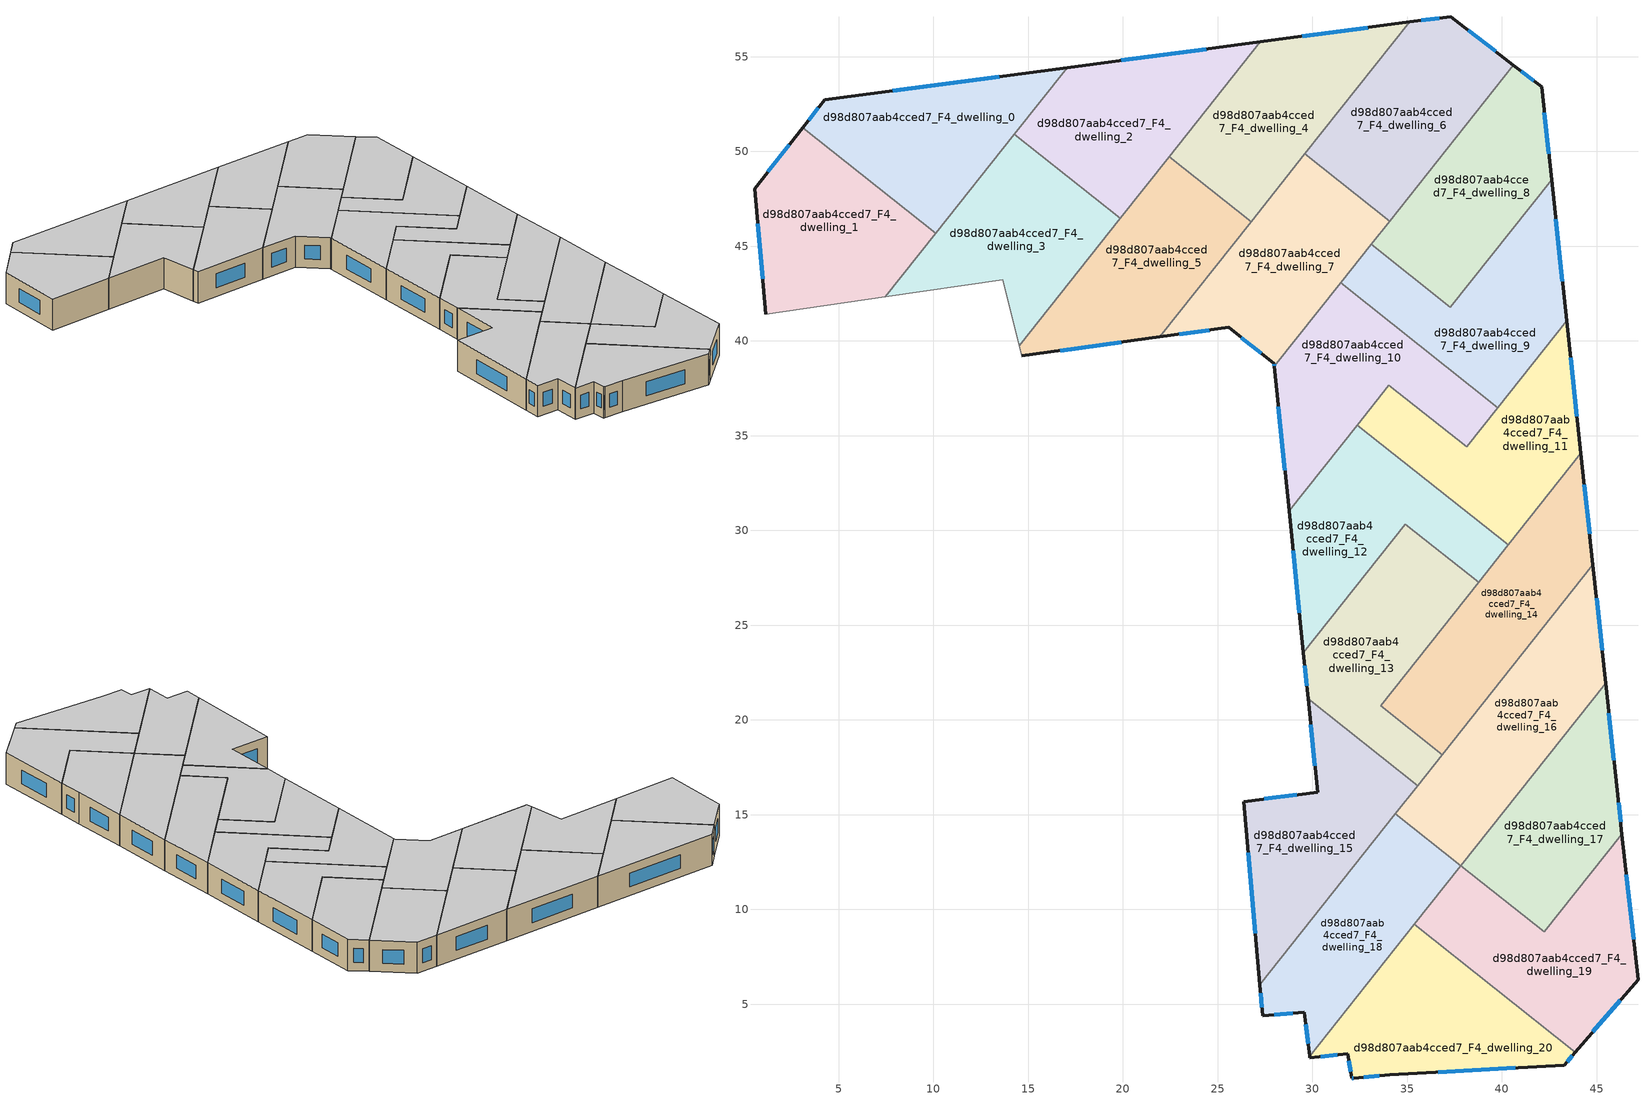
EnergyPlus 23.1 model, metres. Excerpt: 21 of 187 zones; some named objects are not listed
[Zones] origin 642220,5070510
d98d807aab4cced7_F4_dwelling_0
 floor to d98d807aab4cced7_F3_dwelling_0 (EU_floor_Construction): 17.07,54.42 10.12,45.67 3.1,51.24 4.27,52.72 z12
 wall outside (EU_wall_Construction): 17.07,54.42 4.27,52.72 3.1,51.24 z12:15
 wall to d98d807aab4cced7_F4_dwelling_1 (EU_wall_Construction): 3.1,51.24 10.12,45.67 z12:15
 wall to d98d807aab4cced7_F4_dwelling_3 (EU_wall_Construction): 10.12,45.67 14.27,50.9 z12:15
 wall to d98d807aab4cced7_F4_dwelling_2 (EU_wall_Construction): 14.27,50.9 17.07,54.42 z12:15
 window (EU_Window_Construction): 3.94,52.31 3.43,51.65 / 13.48,53.95 7.85,53.2 z12.84:14.16
 ceiling to d98d807aab4cced7_F5_dwelling_0 (EU_floor_Construction): 10.12,45.67 17.07,54.42 4.27,52.72 3.1,51.24 z15
d98d807aab4cced7_F4_dwelling_1
 floor to d98d807aab4cced7_F3_dwelling_1 (EU_floor_Construction): 10.12,45.67 7.46,42.32 1.16,41.42 0.56,48.02 3.1,51.24 z12
 wall outside (EU_wall_Construction): 3.1,51.24 0.56,48.02 1.16,41.42 z12:15
 wall adiabatic (EU_wall_Construction): 1.16,41.42 7.46,42.32 z12:15
 wall to d98d807aab4cced7_F4_dwelling_3 (EU_wall_Construction): 7.46,42.32 10.12,45.67 z12:15
 window (EU_Window_Construction): 0.73,46.17 1,43.27 / 2.39,50.34 1.28,48.92 z12.84:14.16
 ceiling to d98d807aab4cced7_F5_dwelling_1 (EU_floor_Construction): 7.46,42.32 10.12,45.67 3.1,51.24 0.56,48.02 1.16,41.42 z15
d98d807aab4cced7_F4_dwelling_10
 floor to d98d807aab4cced7_F3_dwelling_10 (EU_floor_Construction): 39.79,36.47 38.14,34.4 34.03,37.66 28.77,31.03 28,38.65 31.49,43.05 z12
 wall outside (EU_wall_Construction): 28,38.65 28.77,31.03 z12:15
 wall to d98d807aab4cced7_F4_dwelling_9 (EU_wall_Construction): 39.79,36.47 31.49,43.05 z12:15
 wall to d98d807aab4cced7_F4_dwelling_11 (EU_wall_Construction): 32.36,35.56 34.03,37.66 38.14,34.4 39.79,36.47 z12:15
 wall to d98d807aab4cced7_F4_dwelling_12 (EU_wall_Construction): 28.77,31.03 32.36,35.56 z12:15
 wall to d98d807aab4cced7_F4_dwelling_7 (EU_wall_Construction): 31.49,43.05 28,38.65 z12:15
 window (EU_Window_Construction): 28.21,36.52 28.55,33.17 z12.84:14.16
 ceiling to d98d807aab4cced7_F5_dwelling_10 (EU_floor_Construction): 38.14,34.4 39.79,36.47 31.49,43.05 28,38.65 28.77,31.03 34.03,37.66 z15
d98d807aab4cced7_F4_dwelling_11
 floor to d98d807aab4cced7_F3_dwelling_11 (EU_floor_Construction): 43.43,41.05 44.18,34.06 40.34,29.23 32.36,35.56 34.03,37.66 38.14,34.4 z12
 wall outside (EU_wall_Construction): 44.18,34.06 43.43,41.05 z12:15
 wall to d98d807aab4cced7_F4_dwelling_12 (EU_wall_Construction): 32.36,35.56 40.34,29.23 z12:15
 wall to d98d807aab4cced7_F4_dwelling_14 (EU_wall_Construction): 40.34,29.23 44.18,34.06 z12:15
 wall to d98d807aab4cced7_F4_dwelling_9 (EU_wall_Construction): 43.43,41.05 39.79,36.47 z12:15
 window (EU_Window_Construction): 43.97,36.02 43.64,39.1 z12.84:14.16
 ceiling to d98d807aab4cced7_F5_dwelling_11 (EU_floor_Construction): 40.34,29.23 44.18,34.06 43.43,41.05 38.14,34.4 34.03,37.66 32.36,35.56 z15
d98d807aab4cced7_F4_dwelling_12
 floor to d98d807aab4cced7_F3_dwelling_12 (EU_floor_Construction): 40.34,29.23 38.78,27.26 34.91,30.33 29.53,23.55 28.77,31.03 32.36,35.56 z12
 wall outside (EU_wall_Construction): 28.77,31.03 29.53,23.55 z12:15
 wall to d98d807aab4cced7_F4_dwelling_13 (EU_wall_Construction): 29.53,23.55 34.91,30.33 38.78,27.26 z12:15
 wall to d98d807aab4cced7_F4_dwelling_14 (EU_wall_Construction): 38.78,27.26 40.34,29.23 z12:15
 window (EU_Window_Construction): 28.98,28.93 29.32,25.64 z12.84:14.16
 ceiling to d98d807aab4cced7_F5_dwelling_12 (EU_floor_Construction): 38.78,27.26 40.34,29.23 32.36,35.56 28.77,31.03 29.53,23.55 34.91,30.33 z15
d98d807aab4cced7_F4_dwelling_13
 floor to d98d807aab4cced7_F3_dwelling_13 (EU_floor_Construction): 38.78,27.26 33.61,20.75 36.86,18.16 35.56,16.53 29.78,21.12 29.53,23.55 34.91,30.33 z12
 wall outside (EU_wall_Construction): 29.53,23.55 29.78,21.12 z12:15
 wall to d98d807aab4cced7_F4_dwelling_14 (EU_wall_Construction): 36.86,18.16 33.61,20.75 38.78,27.26 z12:15
 wall to d98d807aab4cced7_F4_dwelling_15 (EU_wall_Construction): 29.78,21.12 35.56,16.53 z12:15
 wall to d98d807aab4cced7_F4_dwelling_16 (EU_wall_Construction): 35.56,16.53 36.86,18.16 z12:15
 window (EU_Window_Construction): 29.6,22.87 29.71,21.8 z12.84:14.16
 ceiling to d98d807aab4cced7_F5_dwelling_13 (EU_floor_Construction): 36.86,18.16 33.61,20.75 38.78,27.26 34.91,30.33 29.53,23.55 29.78,21.12 35.56,16.53 z15
d98d807aab4cced7_F4_dwelling_14
 floor to d98d807aab4cced7_F3_dwelling_14 (EU_floor_Construction): 44.18,34.06 44.81,28.17 36.86,18.16 33.61,20.75 z12
 wall outside (EU_wall_Construction): 44.81,28.17 44.18,34.06 z12:15
 wall to d98d807aab4cced7_F4_dwelling_16 (EU_wall_Construction): 36.86,18.16 44.81,28.17 z12:15
 window (EU_Window_Construction): 44.63,29.82 44.35,32.41 z12.84:14.16
 ceiling to d98d807aab4cced7_F5_dwelling_14 (EU_floor_Construction): 36.86,18.16 44.81,28.17 44.18,34.06 33.61,20.75 z15
d98d807aab4cced7_F4_dwelling_15
 floor to d98d807aab4cced7_F3_dwelling_15 (EU_floor_Construction): 35.56,16.53 27.23,6.02 26.37,15.69 30.28,16.19 29.78,21.12 z12
 wall outside (EU_wall_Construction): 29.78,21.12 30.28,16.19 26.37,15.69 27.23,6.02 z12:15
 wall to d98d807aab4cced7_F4_dwelling_18 (EU_wall_Construction): 27.23,6.02 34.39,15.04 z12:15
 wall to d98d807aab4cced7_F4_dwelling_16 (EU_wall_Construction): 34.39,15.04 35.56,16.53 z12:15
 window (EU_Window_Construction): 29.18,16.05 27.47,15.83 / 29.92,19.74 30.14,17.57 / 26.61,12.98 26.99,8.73 z12.84:14.16
 ceiling to d98d807aab4cced7_F5_dwelling_15 (EU_floor_Construction): 27.23,6.02 35.56,16.53 29.78,21.12 30.28,16.19 26.37,15.69 z15
d98d807aab4cced7_F4_dwelling_16
 floor to d98d807aab4cced7_F3_dwelling_16 (EU_floor_Construction): 44.81,28.17 45.48,21.92 37.84,12.3 34.39,15.04 z12
 wall outside (EU_wall_Construction): 45.48,21.92 44.81,28.17 z12:15
 wall to d98d807aab4cced7_F4_dwelling_17 (EU_wall_Construction): 37.84,12.3 45.48,21.92 z12:15
 wall to d98d807aab4cced7_F4_dwelling_18 (EU_wall_Construction): 34.39,15.04 37.84,12.3 z12:15
 window (EU_Window_Construction): 45.29,23.68 45,26.42 z12.84:14.16
 ceiling to d98d807aab4cced7_F5_dwelling_16 (EU_floor_Construction): 37.84,12.3 45.48,21.92 44.81,28.17 34.39,15.04 z15
d98d807aab4cced7_F4_dwelling_17
 floor to d98d807aab4cced7_F3_dwelling_17 (EU_floor_Construction): 45.48,21.92 46.09,16.28 46.34,13.97 42.24,8.81 37.84,12.3 z12
 wall outside (EU_wall_Construction): 46.34,13.97 46.09,16.28 45.48,21.92 z12:15
 wall to d98d807aab4cced7_F4_dwelling_19 (EU_wall_Construction): 37.84,12.3 42.24,8.81 46.34,13.97 z12:15
 window (EU_Window_Construction): 45.92,17.86 45.65,20.34 / 46.27,14.62 46.16,15.64 z12.84:14.16
 ceiling to d98d807aab4cced7_F5_dwelling_17 (EU_floor_Construction): 42.24,8.81 46.34,13.97 46.09,16.28 45.48,21.92 37.84,12.3 z15
d98d807aab4cced7_F4_dwelling_18
 floor to d98d807aab4cced7_F3_dwelling_18 (EU_floor_Construction): 37.84,12.3 29.86,2.25 29.57,4.58 27.37,4.38 27.23,6.02 34.39,15.04 z12
 wall outside (EU_wall_Construction): 27.23,6.02 27.37,4.38 29.57,4.58 29.86,2.25 z12:15
 wall to d98d807aab4cced7_F4_dwelling_20 (EU_wall_Construction): 29.86,2.25 35.39,9.2 z12:15
 wall to d98d807aab4cced7_F4_dwelling_19 (EU_wall_Construction): 35.39,9.2 37.84,12.3 z12:15
 window (EU_Window_Construction): 29.65,3.93 29.78,2.9 / 27.99,4.44 28.96,4.52 / 27.27,5.56 27.33,4.84 z12.84:14.16
 ceiling to d98d807aab4cced7_F5_dwelling_18 (EU_floor_Construction): 29.86,2.25 37.84,12.3 34.39,15.04 27.23,6.02 27.37,4.38 29.57,4.58 z15
d98d807aab4cced7_F4_dwelling_19
 floor to d98d807aab4cced7_F3_dwelling_19 (EU_floor_Construction): 46.34,13.97 47.19,6.28 43.88,2.46 35.39,9.2 37.84,12.3 42.24,8.81 z12
 wall outside (EU_wall_Construction): 43.88,2.46 47.19,6.28 46.34,13.97 z12:15
 wall to d98d807aab4cced7_F4_dwelling_20 (EU_wall_Construction): 35.39,9.2 43.88,2.46 z12:15
 window (EU_Window_Construction): 44.81,3.53 46.26,5.21 / 46.95,8.43 46.58,11.82 z12.84:14.16
 ceiling to d98d807aab4cced7_F5_dwelling_19 (EU_floor_Construction): 43.88,2.46 47.19,6.28 46.34,13.97 42.24,8.81 37.84,12.3 35.39,9.2 z15
d98d807aab4cced7_F4_dwelling_2
 floor to d98d807aab4cced7_F3_dwelling_2 (EU_floor_Construction): 27.26,55.78 19.86,46.46 14.27,50.9 17.07,54.42 z12
 wall outside (EU_wall_Construction): 27.26,55.78 17.07,54.42 z12:15
 wall to d98d807aab4cced7_F4_dwelling_3 (EU_wall_Construction): 14.27,50.9 19.86,46.46 z12:15
 wall to d98d807aab4cced7_F4_dwelling_4 (EU_wall_Construction): 22.45,49.71 27.26,55.78 z12:15
 wall to d98d807aab4cced7_F4_dwelling_5 (EU_wall_Construction): 19.86,46.46 22.45,49.71 z12:15
 window (EU_Window_Construction): 24.4,55.4 19.92,54.8 z12.84:14.16
 ceiling to d98d807aab4cced7_F5_dwelling_2 (EU_floor_Construction): 19.86,46.46 27.26,55.78 17.07,54.42 14.27,50.9 z15
d98d807aab4cced7_F4_dwelling_20
 floor to d98d807aab4cced7_F3_dwelling_20 (EU_floor_Construction): 43.88,2.46 43.28,1.78 34.07,1.28 32.18,1.09 32.07,1.08 31.87,2.38 29.87,2.18 29.86,2.25 35.39,9.2 z12
 wall outside (EU_wall_Construction): 29.86,2.25 29.87,2.18 31.87,2.38 32.07,1.08 32.18,1.09 34.07,1.28 43.28,1.78 43.88,2.46 z12:15
 window (EU_Window_Construction): 31.93,2.01 32.02,1.44 / 30.43,2.23 31.31,2.32 / 43.45,1.97 43.71,2.27 / 36.65,1.42 40.7,1.64 / 32.71,1.14 33.54,1.22 / 32.1,1.08 32.15,1.08 z12.84:14.16
 ceiling to d98d807aab4cced7_F5_dwelling_20 (EU_floor_Construction): 43.28,1.78 43.88,2.46 35.39,9.2 29.86,2.25 29.87,2.18 31.87,2.38 32.07,1.08 32.18,1.09 34.07,1.28 z15
d98d807aab4cced7_F4_dwelling_3
 floor to d98d807aab4cced7_F3_dwelling_3 (EU_floor_Construction): 19.86,46.46 14.54,39.75 13.67,43.21 7.46,42.32 14.27,50.9 z12
 wall adiabatic (EU_wall_Construction): 7.46,42.32 13.67,43.21 14.54,39.75 z12:15
 wall to d98d807aab4cced7_F4_dwelling_5 (EU_wall_Construction): 14.54,39.75 19.86,46.46 z12:15
 ceiling to d98d807aab4cced7_F5_dwelling_3 (EU_floor_Construction): 14.54,39.75 19.86,46.46 14.27,50.9 7.46,42.32 13.67,43.21 z15
d98d807aab4cced7_F4_dwelling_4
 floor to d98d807aab4cced7_F3_dwelling_4 (EU_floor_Construction): 35.14,56.83 26.77,46.28 22.44,49.71 27.26,55.78 z12
 wall outside (EU_wall_Construction): 35.14,56.83 27.26,55.78 z12:15
 wall to d98d807aab4cced7_F4_dwelling_5 (EU_wall_Construction): 22.44,49.71 26.77,46.28 z12:15
 wall to d98d807aab4cced7_F4_dwelling_6 (EU_wall_Construction): 29.61,49.86 35.14,56.83 z12:15
 wall to d98d807aab4cced7_F4_dwelling_7 (EU_wall_Construction): 26.77,46.28 29.61,49.86 z12:15
 window (EU_Window_Construction): 32.93,56.54 29.47,56.07 z12.84:14.16
 ceiling to d98d807aab4cced7_F5_dwelling_4 (EU_floor_Construction): 26.77,46.28 35.14,56.83 27.26,55.78 22.44,49.71 z15
d98d807aab4cced7_F4_dwelling_5
 floor to d98d807aab4cced7_F3_dwelling_5 (EU_floor_Construction): 26.77,46.28 21.95,40.21 14.67,39.21 14.54,39.75 22.44,49.71 z12
 wall outside (EU_wall_Construction): 14.67,39.21 21.95,40.21 z12:15
 wall adiabatic (EU_wall_Construction): 14.54,39.75 14.67,39.21 z12:15
 wall to d98d807aab4cced7_F4_dwelling_7 (EU_wall_Construction): 21.95,40.21 26.77,46.28 z12:15
 window (EU_Window_Construction): 16.71,39.49 19.91,39.93 z12.84:14.16
 ceiling to d98d807aab4cced7_F5_dwelling_5 (EU_floor_Construction): 21.95,40.21 26.77,46.28 22.44,49.71 14.54,39.75 14.67,39.21 z15
d98d807aab4cced7_F4_dwelling_6
 floor to d98d807aab4cced7_F3_dwelling_6 (EU_floor_Construction): 40.62,54.55 34.08,46.32 29.61,49.86 35.14,56.83 37.29,57.12 z12
 wall outside (EU_wall_Construction): 40.62,54.55 37.29,57.12 35.14,56.83 z12:15
 wall to d98d807aab4cced7_F4_dwelling_7 (EU_wall_Construction): 29.61,49.86 34.08,46.32 z12:15
 wall to d98d807aab4cced7_F4_dwelling_8 (EU_wall_Construction): 34.08,46.32 40.62,54.55 z12:15
 window (EU_Window_Construction): 36.69,57.03 35.74,56.91 / 39.68,55.27 38.22,56.4 z12.84:14.16
 ceiling to d98d807aab4cced7_F5_dwelling_6 (EU_floor_Construction): 34.08,46.32 40.62,54.55 37.29,57.12 35.14,56.83 29.61,49.86 z15
d98d807aab4cced7_F4_dwelling_7
 floor to d98d807aab4cced7_F3_dwelling_7 (EU_floor_Construction): 34.08,46.32 28,38.65 27.98,38.8 25.58,40.71 21.95,40.21 29.61,49.86 z12
 wall outside (EU_wall_Construction): 21.95,40.21 25.58,40.71 27.98,38.8 28,38.65 z12:15
 wall to d98d807aab4cced7_F4_dwelling_9 (EU_wall_Construction): 31.49,43.05 33.1,45.09 z12:15
 wall to d98d807aab4cced7_F4_dwelling_8 (EU_wall_Construction): 33.1,45.09 34.08,46.32 z12:15
 window (EU_Window_Construction): 26.25,40.17 27.31,39.34 / 22.97,40.35 24.56,40.57 / 27.99,38.76 27.99,38.69 z12.84:14.16
 ceiling to d98d807aab4cced7_F5_dwelling_7 (EU_floor_Construction): 28,38.65 34.08,46.32 29.61,49.86 21.95,40.21 25.58,40.71 27.98,38.8 z15
d98d807aab4cced7_F4_dwelling_8
 floor to d98d807aab4cced7_F3_dwelling_8 (EU_floor_Construction): 42.1,53.41 42.62,48.49 37.29,41.76 33.1,45.09 40.62,54.55 z12
 wall outside (EU_wall_Construction): 42.62,48.49 42.1,53.41 40.62,54.55 z12:15
 wall to d98d807aab4cced7_F4_dwelling_9 (EU_wall_Construction): 33.1,45.09 37.29,41.76 42.62,48.49 z12:15
 window (EU_Window_Construction): 42.48,49.87 42.24,52.03 / 41.68,53.73 41.03,54.23 z12.84:14.16
 ceiling to d98d807aab4cced7_F5_dwelling_8 (EU_floor_Construction): 37.29,41.76 42.62,48.49 42.1,53.41 40.62,54.55 33.1,45.09 z15
d98d807aab4cced7_F4_dwelling_9
 floor to d98d807aab4cced7_F3_dwelling_9 (EU_floor_Construction): 42.62,48.49 43.43,41.05 39.79,36.47 31.49,43.05 33.1,45.09 37.29,41.76 z12
 wall outside (EU_wall_Construction): 43.43,41.05 42.62,48.49 z12:15
 window (EU_Window_Construction): 43.2,43.14 42.85,46.41 z12.84:14.16
 ceiling to d98d807aab4cced7_F5_dwelling_9 (EU_floor_Construction): 39.79,36.47 43.43,41.05 42.62,48.49 37.29,41.76 33.1,45.09 31.49,43.05 z15
[Building]
EU S2 Campaign: North Axis=0; Terrain=City; Solar Distribution=FullExterior
[Site:Location]
Lyon-Bron: Latitude=45.75; Longitude=5; Time Zone=1; Elevation=198
[SizingPeriod:WeatherFileDays]
AnnualSizingPeriod: Begin Month=1; Begin Day of Month=1; End Month=12; End Day of Month=31; Day of Week for Start Day=Monday; Use Weather File Daylight Saving Period=No; Use Weather File Rain and Snow Indicators=No
[MATERIAL]
EU_InternalMass_Material: Roughness=MediumRough; Thickness=0.1; Conductivity=1; Density=1800; Specific Heat=900; Thermal Absorptance=0.9; Solar Absorptance=0.7; Visible Absorptance=0.7
[MATERIAL:NOMASS] Roughness=MediumRough; Thermal Absorptance=0.9; Solar Absorptance=0.7; Visible Absorptance=0.7
Name | Thermal Resistance
EU_wall_NoMass | 0.776494
EU_floor_NoMass | 0.421597
[WINDOWMATERIAL:SIMPLEGLAZINGSYSTEM]
EU_Window_SimpleGlazing: UFactor=4.24961; Solar Heat Gain Coefficient=0.83; Visible Transmittance=0.83
[CONSTRUCTION]
EU_wall_Construction: EU_wall_NoMass
EU_floor_Construction: EU_floor_NoMass
EU_Window_Construction: EU_Window_SimpleGlazing
EU_InternalMass_Construction: EU_InternalMass_Material
[ZONE] Type=1; Multiplier=1; Ceiling Height=autocalculate; Floor Area=autocalculate; Part of Total Floor Area=Yes
Name | Volume
d98d807aab4cced7_F4_dwelling_0; d98d807aab4cced7_F4_dwelling_13 | 175.68
d98d807aab4cced7_F4_dwelling_1 | 175.648
d98d807aab4cced7_F4_dwelling_10 | 175.675
d98d807aab4cced7_F4_dwelling_11 | 170.711
d98d807aab4cced7_F4_dwelling_12 | 170.685
d98d807aab4cced7_F4_dwelling_14 | 185.61
d98d807aab4cced7_F4_dwelling_15 | 175.679
d98d807aab4cced7_F4_dwelling_16 | 192.271
d98d807aab4cced7_F4_dwelling_17 | 159.032
d98d807aab4cced7_F4_dwelling_18 | 158.946
d98d807aab4cced7_F4_dwelling_19 | 192.319
d98d807aab4cced7_F4_dwelling_2 | 175.661
d98d807aab4cced7_F4_dwelling_20 | 175.684
d98d807aab4cced7_F4_dwelling_3 | 175.674
d98d807aab4cced7_F4_dwelling_4 | 175.668
d98d807aab4cced7_F4_dwelling_5 | 175.671
d98d807aab4cced7_F4_dwelling_6 | 175.687
d98d807aab4cced7_F4_dwelling_7 | 175.686
d98d807aab4cced7_F4_dwelling_8 | 175.676
d98d807aab4cced7_F4_dwelling_9 | 175.682
[INTERNALMASS] Construction=EU_InternalMass_Construction
Name | Zone or ZoneList | Surface Area
d98d807aab4cced7_F4_dwelling_0_EU_InternalMass | d98d807aab4cced7_F4_dwelling_0 | 58.5616
d98d807aab4cced7_F4_dwelling_1_EU_InternalMass | d98d807aab4cced7_F4_dwelling_1 | 58.5511
d98d807aab4cced7_F4_dwelling_2_EU_InternalMass | d98d807aab4cced7_F4_dwelling_2 | 58.556
d98d807aab4cced7_F4_dwelling_3_EU_InternalMass | d98d807aab4cced7_F4_dwelling_3 | 58.5589
d98d807aab4cced7_F4_dwelling_4_EU_InternalMass | d98d807aab4cced7_F4_dwelling_4 | 58.5561
d98d807aab4cced7_F4_dwelling_5_EU_InternalMass | d98d807aab4cced7_F4_dwelling_5 | 58.5575
d98d807aab4cced7_F4_dwelling_6_EU_InternalMass | d98d807aab4cced7_F4_dwelling_6 | 58.5614
d98d807aab4cced7_F4_dwelling_7_EU_InternalMass | d98d807aab4cced7_F4_dwelling_7 | 58.5613
d98d807aab4cced7_F4_dwelling_8_EU_InternalMass | d98d807aab4cced7_F4_dwelling_8 | 58.5594
d98d807aab4cced7_F4_dwelling_9_EU_InternalMass | d98d807aab4cced7_F4_dwelling_9 | 58.5598
d98d807aab4cced7_F4_dwelling_10_EU_InternalMass | d98d807aab4cced7_F4_dwelling_10 | 58.5608
d98d807aab4cced7_F4_dwelling_11_EU_InternalMass | d98d807aab4cced7_F4_dwelling_11 | 56.904
d98d807aab4cced7_F4_dwelling_12_EU_InternalMass | d98d807aab4cced7_F4_dwelling_12 | 56.896
d98d807aab4cced7_F4_dwelling_13_EU_InternalMass | d98d807aab4cced7_F4_dwelling_13 | 58.5602
d98d807aab4cced7_F4_dwelling_14_EU_InternalMass | d98d807aab4cced7_F4_dwelling_14 | 61.8729
d98d807aab4cced7_F4_dwelling_15_EU_InternalMass | d98d807aab4cced7_F4_dwelling_15 | 58.5589
d98d807aab4cced7_F4_dwelling_16_EU_InternalMass | d98d807aab4cced7_F4_dwelling_16 | 64.0927
d98d807aab4cced7_F4_dwelling_17_EU_InternalMass | d98d807aab4cced7_F4_dwelling_17 | 53.0151
d98d807aab4cced7_F4_dwelling_18_EU_InternalMass | d98d807aab4cced7_F4_dwelling_18 | 53.0148
d98d807aab4cced7_F4_dwelling_19_EU_InternalMass | d98d807aab4cced7_F4_dwelling_19 | 64.1057
d98d807aab4cced7_F4_dwelling_20_EU_InternalMass | d98d807aab4cced7_F4_dwelling_20 | 58.5615
[OTHEREQUIPMENT] Fuel Type=Electricity; Design Level Calculation Method=Watts/Area; Power per Zone Floor Area=1; Fraction Latent=0; Fraction Radiant=0; Fraction Lost=0; Carbon Dioxide Generation Rate=0; EndUse Subcategory=EU_Step8_InternalGains
Name | Zone or ZoneList or Space or SpaceList | Schedule
EU_Step8_InternalGain_d98d807aab4cced7_F4_dwelling_0_f000 | d98d807aab4cced7_F4_dwelling_0 | EU_Step8_GainSchedule_d98d807aab4cced7_F4_dwelling_0_f000
EU_Step8_InternalGain_d98d807aab4cced7_F4_dwelling_1_f000 | d98d807aab4cced7_F4_dwelling_1 | EU_Step8_GainSchedule_d98d807aab4cced7_F4_dwelling_1_f000
EU_Step8_InternalGain_d98d807aab4cced7_F4_dwelling_2_f000 | d98d807aab4cced7_F4_dwelling_2 | EU_Step8_GainSchedule_d98d807aab4cced7_F4_dwelling_2_f000
EU_Step8_InternalGain_d98d807aab4cced7_F4_dwelling_3_f000 | d98d807aab4cced7_F4_dwelling_3 | EU_Step8_GainSchedule_d98d807aab4cced7_F4_dwelling_3_f000
EU_Step8_InternalGain_d98d807aab4cced7_F4_dwelling_4_f000 | d98d807aab4cced7_F4_dwelling_4 | EU_Step8_GainSchedule_d98d807aab4cced7_F4_dwelling_4_f000
EU_Step8_InternalGain_d98d807aab4cced7_F4_dwelling_5_f000 | d98d807aab4cced7_F4_dwelling_5 | EU_Step8_GainSchedule_d98d807aab4cced7_F4_dwelling_5_f000
EU_Step8_InternalGain_d98d807aab4cced7_F4_dwelling_6_f000 | d98d807aab4cced7_F4_dwelling_6 | EU_Step8_GainSchedule_d98d807aab4cced7_F4_dwelling_6_f000
EU_Step8_InternalGain_d98d807aab4cced7_F4_dwelling_7_f000 | d98d807aab4cced7_F4_dwelling_7 | EU_Step8_GainSchedule_d98d807aab4cced7_F4_dwelling_7_f000
EU_Step8_InternalGain_d98d807aab4cced7_F4_dwelling_8_f000 | d98d807aab4cced7_F4_dwelling_8 | EU_Step8_GainSchedule_d98d807aab4cced7_F4_dwelling_8_f000
EU_Step8_InternalGain_d98d807aab4cced7_F4_dwelling_9_f000 | d98d807aab4cced7_F4_dwelling_9 | EU_Step8_GainSchedule_d98d807aab4cced7_F4_dwelling_9_f000
EU_Step8_InternalGain_d98d807aab4cced7_F4_dwelling_10_f000 | d98d807aab4cced7_F4_dwelling_10 | EU_Step8_GainSchedule_d98d807aab4cced7_F4_dwelling_10_f000
EU_Step8_InternalGain_d98d807aab4cced7_F4_dwelling_11_f000 | d98d807aab4cced7_F4_dwelling_11 | EU_Step8_GainSchedule_d98d807aab4cced7_F4_dwelling_11_f000
EU_Step8_InternalGain_d98d807aab4cced7_F4_dwelling_12_f000 | d98d807aab4cced7_F4_dwelling_12 | EU_Step8_GainSchedule_d98d807aab4cced7_F4_dwelling_12_f000
EU_Step8_InternalGain_d98d807aab4cced7_F4_dwelling_13_f000 | d98d807aab4cced7_F4_dwelling_13 | EU_Step8_GainSchedule_d98d807aab4cced7_F4_dwelling_13_f000
EU_Step8_InternalGain_d98d807aab4cced7_F4_dwelling_14_f000 | d98d807aab4cced7_F4_dwelling_14 | EU_Step8_GainSchedule_d98d807aab4cced7_F4_dwelling_14_f000
EU_Step8_InternalGain_d98d807aab4cced7_F4_dwelling_15_f000 | d98d807aab4cced7_F4_dwelling_15 | EU_Step8_GainSchedule_d98d807aab4cced7_F4_dwelling_15_f000
EU_Step8_InternalGain_d98d807aab4cced7_F4_dwelling_16_f000 | d98d807aab4cced7_F4_dwelling_16 | EU_Step8_GainSchedule_d98d807aab4cced7_F4_dwelling_16_f000
EU_Step8_InternalGain_d98d807aab4cced7_F4_dwelling_17_f000 | d98d807aab4cced7_F4_dwelling_17 | EU_Step8_GainSchedule_d98d807aab4cced7_F4_dwelling_17_f000
EU_Step8_InternalGain_d98d807aab4cced7_F4_dwelling_18_f000 | d98d807aab4cced7_F4_dwelling_18 | EU_Step8_GainSchedule_d98d807aab4cced7_F4_dwelling_18_f000
EU_Step8_InternalGain_d98d807aab4cced7_F4_dwelling_19_f000 | d98d807aab4cced7_F4_dwelling_19 | EU_Step8_GainSchedule_d98d807aab4cced7_F4_dwelling_19_f000
EU_Step8_InternalGain_d98d807aab4cced7_F4_dwelling_20_f000 | d98d807aab4cced7_F4_dwelling_20 | EU_Step8_GainSchedule_d98d807aab4cced7_F4_dwelling_20_f000
[ZONEVENTILATION:DESIGNFLOWRATE] Schedule=EU_AlwaysOn; Design Flow Rate Calculation Method=AirChanges/Hour; Air Changes per Hour=0.693814; Ventilation Type=Natural; Fan Pressure Rise=0; Fan Total Efficiency=1; Constant Term Coefficient=1; Temperature Term Coefficient=0; Velocity Term Coefficient=0; Velocity Squared Term Coefficient=0; Minimum Indoor Temperature=-100; Maximum Indoor Temperature=100; Delta Temperature=-100; Minimum Outdoor Temperature=-100; Maximum Outdoor Temperature=100; Maximum Wind Speed=40
Name | Zone or ZoneList or Space or SpaceList
EU_ConstantAir_d98d807aab4cced7_F4_dwelling_0 | d98d807aab4cced7_F4_dwelling_0
EU_ConstantAir_d98d807aab4cced7_F4_dwelling_1 | d98d807aab4cced7_F4_dwelling_1
EU_ConstantAir_d98d807aab4cced7_F4_dwelling_2 | d98d807aab4cced7_F4_dwelling_2
EU_ConstantAir_d98d807aab4cced7_F4_dwelling_3 | d98d807aab4cced7_F4_dwelling_3
EU_ConstantAir_d98d807aab4cced7_F4_dwelling_4 | d98d807aab4cced7_F4_dwelling_4
EU_ConstantAir_d98d807aab4cced7_F4_dwelling_5 | d98d807aab4cced7_F4_dwelling_5
EU_ConstantAir_d98d807aab4cced7_F4_dwelling_6 | d98d807aab4cced7_F4_dwelling_6
EU_ConstantAir_d98d807aab4cced7_F4_dwelling_7 | d98d807aab4cced7_F4_dwelling_7
EU_ConstantAir_d98d807aab4cced7_F4_dwelling_8 | d98d807aab4cced7_F4_dwelling_8
EU_ConstantAir_d98d807aab4cced7_F4_dwelling_9 | d98d807aab4cced7_F4_dwelling_9
EU_ConstantAir_d98d807aab4cced7_F4_dwelling_10 | d98d807aab4cced7_F4_dwelling_10
EU_ConstantAir_d98d807aab4cced7_F4_dwelling_11 | d98d807aab4cced7_F4_dwelling_11
EU_ConstantAir_d98d807aab4cced7_F4_dwelling_12 | d98d807aab4cced7_F4_dwelling_12
EU_ConstantAir_d98d807aab4cced7_F4_dwelling_13 | d98d807aab4cced7_F4_dwelling_13
EU_ConstantAir_d98d807aab4cced7_F4_dwelling_14 | d98d807aab4cced7_F4_dwelling_14
EU_ConstantAir_d98d807aab4cced7_F4_dwelling_15 | d98d807aab4cced7_F4_dwelling_15
EU_ConstantAir_d98d807aab4cced7_F4_dwelling_16 | d98d807aab4cced7_F4_dwelling_16
EU_ConstantAir_d98d807aab4cced7_F4_dwelling_17 | d98d807aab4cced7_F4_dwelling_17
EU_ConstantAir_d98d807aab4cced7_F4_dwelling_18 | d98d807aab4cced7_F4_dwelling_18
EU_ConstantAir_d98d807aab4cced7_F4_dwelling_19 | d98d807aab4cced7_F4_dwelling_19
EU_ConstantAir_d98d807aab4cced7_F4_dwelling_20 | d98d807aab4cced7_F4_dwelling_20
[HVACTEMPLATE:ZONE:IDEALLOADSAIRSYSTEM] System Availability Schedule=EU_AlwaysOn; Maximum Heating Supply Air Temperature=50; Minimum Cooling Supply Air Temperature=13; Maximum Heating Supply Air Humidity Ratio=0.0156; Minimum Cooling Supply Air Humidity Ratio=0.0077; Heating Limit=NoLimit; Cooling Limit=NoLimit; Heating Availability Schedule=EU_AlwaysOn; Cooling Availability Schedule=EU_CoolingOff; Dehumidification Control Type=ConstantSensibleHeatRatio; Cooling Sensible Heat Ratio=0.7; Dehumidification Setpoint=60; Humidification Control Type=None; Humidification Setpoint=30; Outdoor Air Method=None; Outdoor Air Flow Rate per Person=0.00944; Outdoor Air Flow Rate per Zone Floor Area=0; Outdoor Air Flow Rate per Zone=0; Demand Controlled Ventilation Type=None; Outdoor Air Economizer Type=NoEconomizer; Heat Recovery Type=None; Sensible Heat Recovery Effectiveness=0.7; Latent Heat Recovery Effectiveness=0.65
Name | Template Thermostat
d98d807aab4cced7_F4_dwelling_0 | EU_HeatOnly_d98d807aab4cced7_F4_dwelling_0
d98d807aab4cced7_F4_dwelling_1 | EU_HeatOnly_d98d807aab4cced7_F4_dwelling_1
d98d807aab4cced7_F4_dwelling_2 | EU_HeatOnly_d98d807aab4cced7_F4_dwelling_2
d98d807aab4cced7_F4_dwelling_3 | EU_HeatOnly_d98d807aab4cced7_F4_dwelling_3
d98d807aab4cced7_F4_dwelling_4 | EU_HeatOnly_d98d807aab4cced7_F4_dwelling_4
d98d807aab4cced7_F4_dwelling_5 | EU_HeatOnly_d98d807aab4cced7_F4_dwelling_5
d98d807aab4cced7_F4_dwelling_6 | EU_HeatOnly_d98d807aab4cced7_F4_dwelling_6
d98d807aab4cced7_F4_dwelling_7 | EU_HeatOnly_d98d807aab4cced7_F4_dwelling_7
d98d807aab4cced7_F4_dwelling_8 | EU_HeatOnly_d98d807aab4cced7_F4_dwelling_8
d98d807aab4cced7_F4_dwelling_9 | EU_HeatOnly_d98d807aab4cced7_F4_dwelling_9
d98d807aab4cced7_F4_dwelling_10 | EU_HeatOnly_d98d807aab4cced7_F4_dwelling_10
d98d807aab4cced7_F4_dwelling_11 | EU_HeatOnly_d98d807aab4cced7_F4_dwelling_11
d98d807aab4cced7_F4_dwelling_12 | EU_HeatOnly_d98d807aab4cced7_F4_dwelling_12
d98d807aab4cced7_F4_dwelling_13 | EU_HeatOnly_d98d807aab4cced7_F4_dwelling_13
d98d807aab4cced7_F4_dwelling_14 | EU_HeatOnly_d98d807aab4cced7_F4_dwelling_14
d98d807aab4cced7_F4_dwelling_15 | EU_HeatOnly_d98d807aab4cced7_F4_dwelling_15
d98d807aab4cced7_F4_dwelling_16 | EU_HeatOnly_d98d807aab4cced7_F4_dwelling_16
d98d807aab4cced7_F4_dwelling_17 | EU_HeatOnly_d98d807aab4cced7_F4_dwelling_17
d98d807aab4cced7_F4_dwelling_18 | EU_HeatOnly_d98d807aab4cced7_F4_dwelling_18
d98d807aab4cced7_F4_dwelling_19 | EU_HeatOnly_d98d807aab4cced7_F4_dwelling_19
d98d807aab4cced7_F4_dwelling_20 | EU_HeatOnly_d98d807aab4cced7_F4_dwelling_20
[SIZING:ZONE] Zone Cooling Design Supply Air Temperature Input Method=SupplyAirTemperature; Zone Cooling Design Supply Air Temperature=13; Zone Heating Design Supply Air Temperature Input Method=SupplyAirTemperature; Zone Heating Design Supply Air Temperature=50; Zone Cooling Design Supply Air Humidity Ratio=0.008; Zone Heating Design Supply Air Humidity Ratio=0.008; Cooling Design Air Flow Method=DesignDay; Cooling Design Air Flow Rate=0; Cooling Minimum Air Flow per Zone Floor Area=0.000762; Cooling Minimum Air Flow=0; Cooling Minimum Air Flow Fraction=0.2; Heating Design Air Flow Method=DesignDay; Heating Design Air Flow Rate=0; Heating Maximum Air Flow per Zone Floor Area=0.002032; Heating Maximum Air Flow=0.141576; Heating Maximum Air Flow Fraction=0.3; Account for Dedicated Outdoor Air System=No; Dedicated Outdoor Air System Control Strategy=NeutralSupplyAir; Dedicated Outdoor Air Low Setpoint Temperature for Design=autosize; Dedicated Outdoor Air High Setpoint Temperature for Design=autosize; Zone Load Sizing Method=Sensible Load Only No Latent Load; Zone Latent Cooling Design Supply Air Humidity Ratio Input Method=HumidityRatioDifference; Zone Cooling Design Supply Air Humidity Ratio Difference=0.005; Zone Latent Heating Design Supply Air Humidity Ratio Input Method=HumidityRatioDifference; Zone Humidification Design Supply Air Humidity Ratio Difference=0.005
d98d807aab4cced7_F4_dwelling_0; d98d807aab4cced7_F4_dwelling_1; d98d807aab4cced7_F4_dwelling_2; d98d807aab4cced7_F4_dwelling_3; d98d807aab4cced7_F4_dwelling_4; d98d807aab4cced7_F4_dwelling_5; d98d807aab4cced7_F4_dwelling_6; d98d807aab4cced7_F4_dwelling_7; d98d807aab4cced7_F4_dwelling_8; d98d807aab4cced7_F4_dwelling_9; d98d807aab4cced7_F4_dwelling_10; d98d807aab4cced7_F4_dwelling_11; d98d807aab4cced7_F4_dwelling_12; d98d807aab4cced7_F4_dwelling_13; d98d807aab4cced7_F4_dwelling_14; d98d807aab4cced7_F4_dwelling_15; d98d807aab4cced7_F4_dwelling_16; d98d807aab4cced7_F4_dwelling_17; d98d807aab4cced7_F4_dwelling_18; d98d807aab4cced7_F4_dwelling_19; d98d807aab4cced7_F4_dwelling_20
[SCHEDULE:CONSTANT]
Name | Hourly Value
EU_AlwaysOn | 1
EU_CoolingOff | 0
[SCHEDULE:FILE] Column Number=1; Rows to Skip at Top=0; Number of Hours of Data=8760; Column Separator=Comma; Interpolate to Timestep=No; Minutes per Item=60; Adjust Schedule for Daylight Savings=Yes
Name | File
EU_Step8_GainSchedule_d98d807aab4cced7_F4_dwelling_0_f000 | ../../schedules/d98d807aab4cced7/d98d807aab4cced7_F4_dwelling_0_f000_gain.csv
EU_Step8_GainSchedule_d98d807aab4cced7_F4_dwelling_1_f000 | ../../schedules/d98d807aab4cced7/d98d807aab4cced7_F4_dwelling_1_f000_gain.csv
EU_Step8_GainSchedule_d98d807aab4cced7_F4_dwelling_2_f000 | ../../schedules/d98d807aab4cced7/d98d807aab4cced7_F4_dwelling_2_f000_gain.csv
EU_Step8_GainSchedule_d98d807aab4cced7_F4_dwelling_3_f000 | ../../schedules/d98d807aab4cced7/d98d807aab4cced7_F4_dwelling_3_f000_gain.csv
EU_Step8_GainSchedule_d98d807aab4cced7_F4_dwelling_4_f000 | ../../schedules/d98d807aab4cced7/d98d807aab4cced7_F4_dwelling_4_f000_gain.csv
EU_Step8_GainSchedule_d98d807aab4cced7_F4_dwelling_5_f000 | ../../schedules/d98d807aab4cced7/d98d807aab4cced7_F4_dwelling_5_f000_gain.csv
EU_Step8_GainSchedule_d98d807aab4cced7_F4_dwelling_6_f000 | ../../schedules/d98d807aab4cced7/d98d807aab4cced7_F4_dwelling_6_f000_gain.csv
EU_Step8_GainSchedule_d98d807aab4cced7_F4_dwelling_7_f000 | ../../schedules/d98d807aab4cced7/d98d807aab4cced7_F4_dwelling_7_f000_gain.csv
EU_Step8_GainSchedule_d98d807aab4cced7_F4_dwelling_8_f000 | ../../schedules/d98d807aab4cced7/d98d807aab4cced7_F4_dwelling_8_f000_gain.csv
EU_Step8_GainSchedule_d98d807aab4cced7_F4_dwelling_9_f000 | ../../schedules/d98d807aab4cced7/d98d807aab4cced7_F4_dwelling_9_f000_gain.csv
EU_Step8_GainSchedule_d98d807aab4cced7_F4_dwelling_10_f000 | ../../schedules/d98d807aab4cced7/d98d807aab4cced7_F4_dwelling_10_f000_gain.csv
EU_Step8_GainSchedule_d98d807aab4cced7_F4_dwelling_11_f000 | ../../schedules/d98d807aab4cced7/d98d807aab4cced7_F4_dwelling_11_f000_gain.csv
EU_Step8_GainSchedule_d98d807aab4cced7_F4_dwelling_12_f000 | ../../schedules/d98d807aab4cced7/d98d807aab4cced7_F4_dwelling_12_f000_gain.csv
EU_Step8_GainSchedule_d98d807aab4cced7_F4_dwelling_13_f000 | ../../schedules/d98d807aab4cced7/d98d807aab4cced7_F4_dwelling_13_f000_gain.csv
EU_Step8_GainSchedule_d98d807aab4cced7_F4_dwelling_14_f000 | ../../schedules/d98d807aab4cced7/d98d807aab4cced7_F4_dwelling_14_f000_gain.csv
EU_Step8_GainSchedule_d98d807aab4cced7_F4_dwelling_15_f000 | ../../schedules/d98d807aab4cced7/d98d807aab4cced7_F4_dwelling_15_f000_gain.csv
EU_Step8_GainSchedule_d98d807aab4cced7_F4_dwelling_16_f000 | ../../schedules/d98d807aab4cced7/d98d807aab4cced7_F4_dwelling_16_f000_gain.csv
EU_Step8_GainSchedule_d98d807aab4cced7_F4_dwelling_17_f000 | ../../schedules/d98d807aab4cced7/d98d807aab4cced7_F4_dwelling_17_f000_gain.csv
EU_Step8_GainSchedule_d98d807aab4cced7_F4_dwelling_18_f000 | ../../schedules/d98d807aab4cced7/d98d807aab4cced7_F4_dwelling_18_f000_gain.csv
EU_Step8_GainSchedule_d98d807aab4cced7_F4_dwelling_19_f000 | ../../schedules/d98d807aab4cced7/d98d807aab4cced7_F4_dwelling_19_f000_gain.csv
EU_Step8_GainSchedule_d98d807aab4cced7_F4_dwelling_20_f000 | ../../schedules/d98d807aab4cced7/d98d807aab4cced7_F4_dwelling_20_f000_gain.csv
